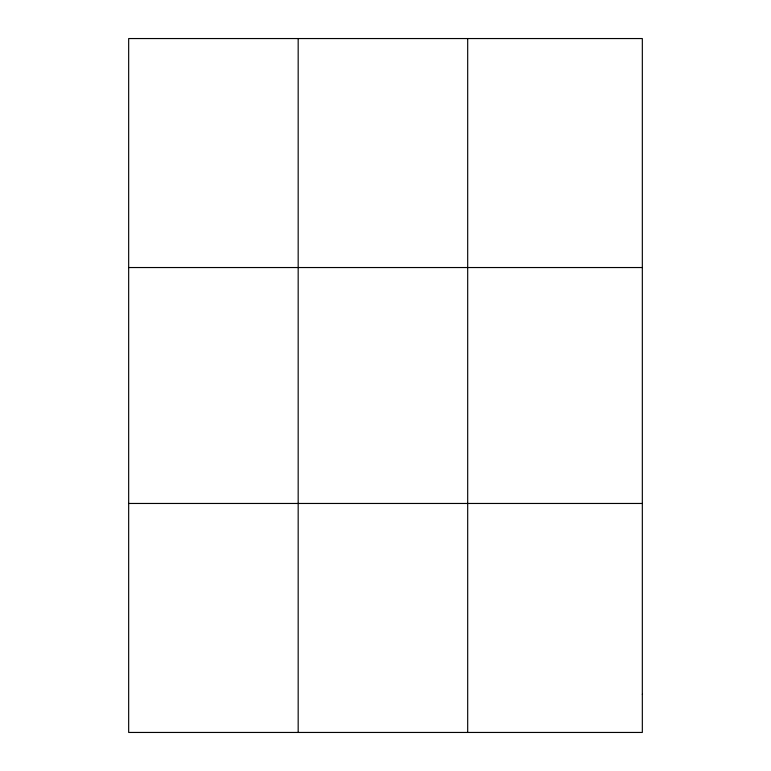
<?xml version="1.0" encoding="UTF-8"?>
<svg xmlns="http://www.w3.org/2000/svg" width="771" height="771" viewBox="0 0 771 771"><rect width="100%" height="100%" fill="white"/><g stroke="black" fill="none" stroke-linecap="round" stroke-linejoin="round"><path stroke-width="1.16" d="M298.175 732.45L298.175 38.55M467.689 732.45L467.689 38.55M128.67 267.537L642.33 267.537M128.67 503.463L642.33 503.463M642.33 694.285L642.33 732.45L128.67 732.45L128.67 38.55L642.33 38.55L642.33 694.285"/></g></svg>
